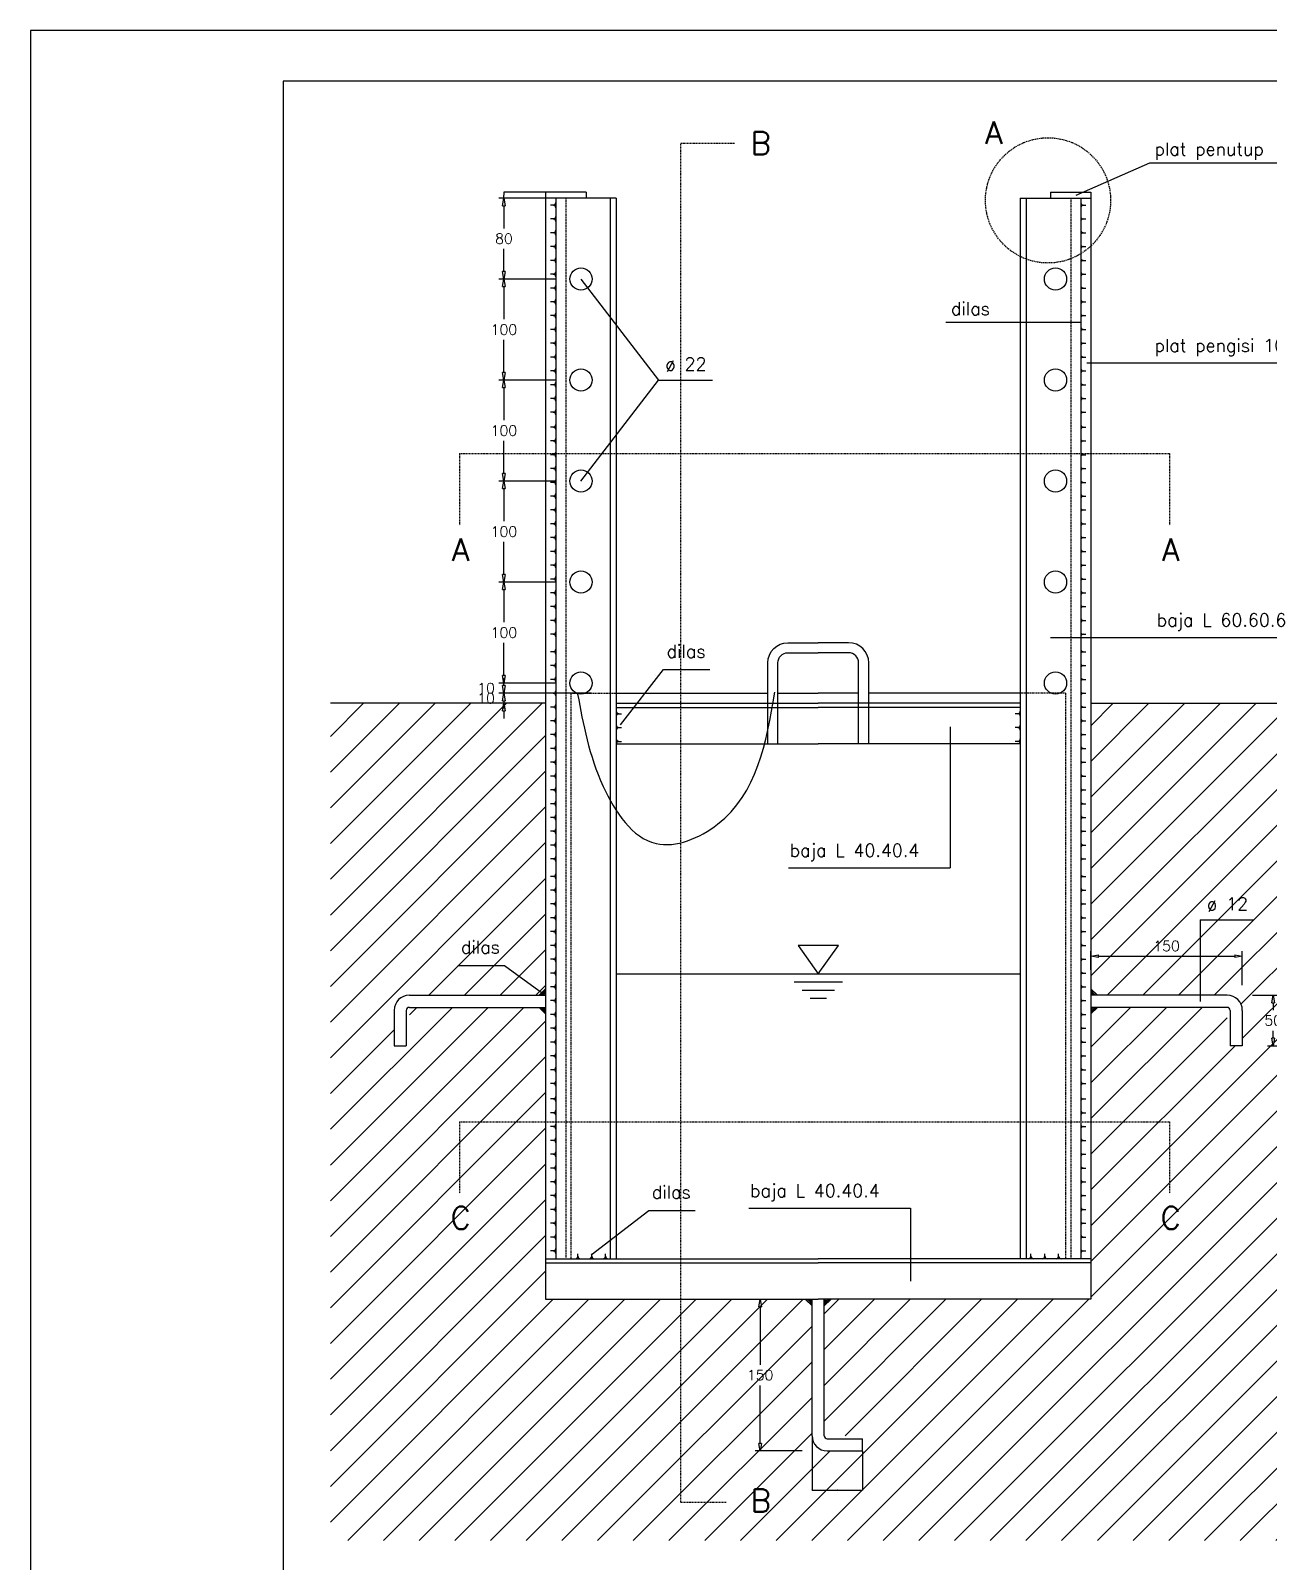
# Model space of a CAD drawing. Header units: metres. Extents: x -50 to 791, y -10 to 584.
# Drawn here: x -50 to 195.2, y 280.9 to 584 of the extents above; entities that cross this region are included whole.
import ezdxf
from ezdxf.enums import TextEntityAlignment as Align

# ---------------------------------------------------------------- set-up
doc = ezdxf.new("R2010")
doc.units = ezdxf.units.M
doc.header["$MEASUREMENT"] = 0
doc.linetypes.add('DASHDOT2', pattern=[0.5, 0.25, -0.125, 0, -0.125])
doc.linetypes.add('DASHED2', pattern=[0.375, 0.25, -0.125])
doc.styles.add('L100', font='simplex.shx', dxfattribs={"height": 2.54})
doc.styles.add('L175', font='simplex.shx', dxfattribs={"height": 4.45})
doc.styles.add('L80', font='simplex.shx', dxfattribs={"height": 2.03})
doc.styles.get("Standard").update_dxf_attribs({"font": 'Simplex.shx'})
doc.linetypes.add('BATTING', pattern='A,0.0001,-0.1,[134,ltypeshp.shx,S=0.1,R=0,X=-0.1,Y=0],-0.2,[134,ltypeshp.shx,S=0.1,R=180,X=0.1,Y=0],-0.1', length=0.4001)
doc.dimstyles.get("Standard").update_dxf_attribs({"dimtxt": 0.18, "dimasz": 0.18, "dimexe": 0.18, "dimexo": 0.0625, "dimgap": 0.09, "dimtad": 0, "dimtih": 1, "dimtoh": 1, "dimdec": 4, "dimzin": 0, "dimdsep": 46, "dimtxsty": 'Standard', "dimcen": 0.09, "dimadec": 0, "dimazin": 0, "dimtfac": 1, "dimtdec": 4, "dimtofl": 0, "dimtmove": 0, "dimatfit": 3, "dimfxl": 1, "dimtolj": 1, "dimtzin": 0, "dimarcsym": 0})
pattern_1 = [(135, (2275.7817, -1975.38216), (0.176776695, 0.176776695), [])]
pattern_2 = [(135, (2473.18706, -1782.9775), (-0.176776695, -0.176776695), [])]
pattern_3 = [(45, (-2063.73826, -1975.38216), (-0.176776695, 0.176776695), [])]

# ---------------------------------------------------------------- blocks, each defined once
blk = doc.blocks.new('_ClosedBlank')
at = {"color": 0, "linetype": 'ByBlock', "lineweight": -2}
for p, q in [((-1, 0.17), (0, 0)), ((-1, 0.17), (-1, -0.17)), ((0, 0), (-1, -0.17))]:
    blk.add_line(p, q, dxfattribs=at)
blk = doc.blocks.new('*D6')
at = {"color": 1, "lineweight": -2}
for p, q in [((52, 552.01), (43.75, 552.01)), ((52, 550.81), (43.75, 550.81))]:
    blk.add_line(p, q, dxfattribs=at)
at = {"color": 2, "lineweight": -2}
for p, q in [((43.76, 552), (43.76, 551.42)), ((43.76, 550.82), (43.76, 551.4))]:
    blk.add_line(p, q, dxfattribs=at)
at = {"layer": 'DEFPOINTS', "color": 0}
for p in [(43.76, 552.01), (52.02, 552.01), (52.02, 550.81)]:
    blk.add_point(p, dxfattribs=at)
at = {"color": 2, "lineweight": -2, "xscale": 0.0075, "yscale": 0.0075, "zscale": 0.0075}
for p, rotation in [((43.76, 552.01), 90), ((43.76, 550.81), 270)]:
    blk.add_blockref('_ClosedBlank', p, dxfattribs=dict(at, rotation=rotation))
at = {"color": 3, "insert": (43.76, 551.41), "char_height": 0.0101, "attachment_point": 5}
blk.add_mtext('\\A1;1200', dxfattribs=at)
blk = doc.blocks.new('*D7')
at = {"color": 1, "lineweight": -2}
for p, q in [((47.02, 550.81), (42.74, 550.81)), ((43.76, 549.31), (43.76, 544.84)), ((43.76, 536.31), (43.76, 540.78)), ((54.02, 534.81), (42.74, 534.81))]:
    blk.add_line(p, q, dxfattribs=at)
at = {"layer": 'DEFPOINTS', "color": 0}
for p in [(43.76, 550.81), (52.02, 550.81), (59.02, 534.81)]:
    blk.add_point(p, dxfattribs=at)
at = {"color": 1, "lineweight": -2, "xscale": 1.5, "yscale": 1.5, "zscale": 1.5}
for p, rotation in [((43.76, 550.81), 90), ((43.76, 534.81), 270)]:
    blk.add_blockref('_ClosedBlank', p, dxfattribs=dict(at, rotation=rotation))
at = {"color": 3, "insert": (43.76, 542.81), "char_height": 2.03, "attachment_point": 5, "style": 'L80'}
blk.add_mtext('\\A1;80', dxfattribs=at)
blk = doc.blocks.new('*D13')
at = {"color": 1, "lineweight": -2}
for p, q in [((192.02, 393.01), (197.15, 393.01)), ((196.13, 391.51), (196.13, 390.04)), ((196.13, 384.51), (196.13, 385.98)), ((195.02, 383.01), (197.15, 383.01))]:
    blk.add_line(p, q, dxfattribs=at)
at = {"layer": 'DEFPOINTS', "color": 0}
for p in [(187.02, 393.01), (196.13, 393.01), (190.02, 383.01)]:
    blk.add_point(p, dxfattribs=at)
at = {"color": 1, "lineweight": -2, "xscale": 1.5, "yscale": 1.5, "zscale": 1.5}
for p, rotation in [((196.13, 393.01), 90), ((196.13, 383.01), 270)]:
    blk.add_blockref('_ClosedBlank', p, dxfattribs=dict(at, rotation=rotation))
at = {"color": 3, "insert": (196.13, 388.01), "char_height": 2.03, "attachment_point": 5, "style": 'L80'}
blk.add_mtext('\\A1;50', dxfattribs=at)
blk = doc.blocks.new('*D14')
at = {"color": 1, "lineweight": -2}
for p, q in [((160.02, 398.01), (160.02, 401.74)), ((161.52, 400.73), (188.52, 400.73)), ((190.02, 395.01), (190.02, 401.74))]:
    blk.add_line(p, q, dxfattribs=at)
at = {"layer": 'DEFPOINTS', "color": 0}
for p in [(190.02, 400.73), (160.02, 393.01), (190.02, 390.01)]:
    blk.add_point(p, dxfattribs=at)
at = {"color": 1, "lineweight": -2, "xscale": 1.5, "yscale": 1.5, "zscale": 1.5, "rotation": 180}
blk.add_blockref('_ClosedBlank', (160.02, 400.73), dxfattribs=at)
at = {"color": 1, "lineweight": -2, "xscale": 1.5, "yscale": 1.5, "zscale": 1.5}
blk.add_blockref('_ClosedBlank', (190.02, 400.73), dxfattribs=at)
at = {"color": 3, "insert": (175.02, 402.76), "char_height": 2.03, "attachment_point": 5, "style": 'L80'}
blk.add_mtext('\\A1;150', dxfattribs=at)
blk = doc.blocks.new('*D15')
at = {"color": 1, "lineweight": -2}
for p, q in [((54.02, 514.81), (42.74, 514.81)), ((43.76, 513.31), (43.76, 506.84)), ((43.76, 496.31), (43.76, 502.78)), ((54.02, 494.81), (42.74, 494.81))]:
    blk.add_line(p, q, dxfattribs=at)
at = {"layer": 'DEFPOINTS', "color": 0}
for p in [(43.76, 514.81), (59.02, 514.81), (59.02, 494.81)]:
    blk.add_point(p, dxfattribs=at)
at = {"color": 1, "lineweight": -2, "xscale": 1.5, "yscale": 1.5, "zscale": 1.5}
for p, rotation in [((43.76, 514.81), 90), ((43.76, 494.81), 270)]:
    blk.add_blockref('_ClosedBlank', p, dxfattribs=dict(at, rotation=rotation))
at = {"color": 3, "insert": (43.76, 504.81), "char_height": 2.03, "attachment_point": 5, "style": 'L80'}
blk.add_mtext('\\A1;100', dxfattribs=at)
blk = doc.blocks.new('*D16')
at = {"color": 1, "lineweight": -2}
for p, q in [((54.02, 474.81), (42.74, 474.81)), ((43.76, 473.31), (43.76, 466.84)), ((43.76, 456.31), (43.76, 462.78)), ((54.02, 454.81), (42.74, 454.81))]:
    blk.add_line(p, q, dxfattribs=at)
at = {"layer": 'DEFPOINTS', "color": 0}
for p in [(43.76, 474.81), (59.02, 474.81), (59.02, 454.81)]:
    blk.add_point(p, dxfattribs=at)
at = {"color": 1, "lineweight": -2, "xscale": 1.5, "yscale": 1.5, "zscale": 1.5}
for p, rotation in [((43.76, 474.81), 90), ((43.76, 454.81), 270)]:
    blk.add_blockref('_ClosedBlank', p, dxfattribs=dict(at, rotation=rotation))
at = {"color": 3, "insert": (43.76, 464.81), "char_height": 2.03, "attachment_point": 5, "style": 'L80'}
blk.add_mtext('\\A1;100', dxfattribs=at)
blk = doc.blocks.new('*D17')
at = {"color": 1, "lineweight": -2}
for p, q in [((43.76, 456.31), (43.76, 457.81)), ((54.02, 454.81), (42.74, 454.81)), ((61.02, 452.81), (42.74, 452.81)), ((43.76, 451.31), (43.76, 449.81))]:
    blk.add_line(p, q, dxfattribs=at)
at = {"layer": 'DEFPOINTS', "color": 0}
for p in [(43.76, 454.81), (59.02, 454.81), (66.02, 452.81)]:
    blk.add_point(p, dxfattribs=at)
at = {"color": 1, "lineweight": -2, "xscale": 1.5, "yscale": 1.5, "zscale": 1.5}
for p, rotation in [((43.76, 454.81), 270), ((43.76, 452.81), 90)]:
    blk.add_blockref('_ClosedBlank', p, dxfattribs=dict(at, rotation=rotation))
at = {"color": 3, "insert": (40.21, 453.81), "char_height": 2.03, "attachment_point": 5, "style": 'L80'}
blk.add_mtext('\\A1;10', dxfattribs=at)
blk = doc.blocks.new('*D18')
at = {"color": 1, "lineweight": -2}
for p, q in [((43.76, 454.31), (43.76, 455.81)), ((61.02, 452.81), (42.74, 452.81)), ((47.02, 450.81), (42.74, 450.81)), ((43.76, 449.31), (43.76, 447.81))]:
    blk.add_line(p, q, dxfattribs=at)
at = {"layer": 'DEFPOINTS', "color": 0}
for p in [(43.76, 452.81), (66.02, 452.81), (52.02, 450.81)]:
    blk.add_point(p, dxfattribs=at)
at = {"color": 1, "lineweight": -2, "xscale": 1.5, "yscale": 1.5, "zscale": 1.5}
for p, rotation in [((43.76, 452.81), 270), ((43.76, 450.81), 90)]:
    blk.add_blockref('_ClosedBlank', p, dxfattribs=dict(at, rotation=rotation))
at = {"color": 3, "insert": (40.21, 451.81), "char_height": 2.03, "attachment_point": 5, "style": 'L80'}
blk.add_mtext('\\A1;10', dxfattribs=at)
blk = doc.blocks.new('*D19')
at = {"color": 1, "lineweight": -2}
for p, q in [((54.02, 494.81), (42.74, 494.81)), ((43.76, 493.31), (43.76, 486.84)), ((43.76, 476.31), (43.76, 482.78)), ((54.02, 474.81), (42.74, 474.81))]:
    blk.add_line(p, q, dxfattribs=at)
at = {"layer": 'DEFPOINTS', "color": 0}
for p in [(43.76, 494.81), (59.02, 494.81), (59.02, 474.81)]:
    blk.add_point(p, dxfattribs=at)
at = {"color": 1, "lineweight": -2, "xscale": 1.5, "yscale": 1.5, "zscale": 1.5}
for p, rotation in [((43.76, 494.81), 90), ((43.76, 474.81), 270)]:
    blk.add_blockref('_ClosedBlank', p, dxfattribs=dict(at, rotation=rotation))
at = {"color": 3, "insert": (43.76, 484.81), "char_height": 2.03, "attachment_point": 5, "style": 'L80'}
blk.add_mtext('\\A1;100', dxfattribs=at)
blk = doc.blocks.new('*D20')
at = {"color": 1, "lineweight": -2}
for p, q in [((104.8, 305.76), (104.8, 295.03)), ((114.8, 302.76), (114.8, 295.03))]:
    blk.add_line(p, q, dxfattribs=at)
at = {"color": 2, "lineweight": -2}
blk.add_line((104.8, 295.04), (114.79, 295.04), dxfattribs=at)
at = {"layer": 'DEFPOINTS', "color": 0}
for p in [(104.8, 305.78), (114.8, 302.78), (114.8, 295.04)]:
    blk.add_point(p, dxfattribs=at)
at = {"color": 2, "lineweight": -2, "xscale": 0.0075, "yscale": 0.0075, "zscale": 0.0075, "rotation": 180}
blk.add_blockref('_ClosedBlank', (104.8, 295.04), dxfattribs=at)
at = {"color": 2, "lineweight": -2, "xscale": 0.0075, "yscale": 0.0075, "zscale": 0.0075}
blk.add_blockref('_ClosedBlank', (114.8, 295.04), dxfattribs=at)
at = {"color": 3, "insert": (109.8, 295.05), "char_height": 0.0101, "attachment_point": 5}
blk.add_mtext('\\A1;10000', dxfattribs=at)
blk = doc.blocks.new('*D21')
at = {"color": 1, "lineweight": -2}
for p, q in [((99.8, 332.78), (93.5, 332.78)), ((94.51, 331.28), (94.51, 319.81)), ((94.51, 304.28), (94.51, 315.75)), ((102.8, 302.78), (93.5, 302.78))]:
    blk.add_line(p, q, dxfattribs=at)
at = {"layer": 'DEFPOINTS', "color": 0}
for p in [(104.8, 332.78), (94.51, 302.78), (107.8, 302.78)]:
    blk.add_point(p, dxfattribs=at)
at = {"color": 1, "lineweight": -2, "xscale": 1.5, "yscale": 1.5, "zscale": 1.5}
for p, rotation in [((94.51, 332.78), 90), ((94.51, 302.78), 270)]:
    blk.add_blockref('_ClosedBlank', p, dxfattribs=dict(at, rotation=rotation))
at = {"color": 3, "insert": (94.51, 317.78), "char_height": 2.03, "attachment_point": 5, "style": 'L80'}
blk.add_mtext('\\A1;150', dxfattribs=at)
blk = doc.blocks.new('*D23')
at = {"color": 1, "lineweight": -2}
for p, q in [((54.02, 534.81), (42.74, 534.81)), ((43.76, 533.31), (43.76, 526.84)), ((43.76, 516.31), (43.76, 522.78)), ((54.02, 514.81), (42.74, 514.81))]:
    blk.add_line(p, q, dxfattribs=at)
at = {"layer": 'DEFPOINTS', "color": 0}
for p in [(43.76, 534.81), (59.02, 534.81), (59.02, 514.81)]:
    blk.add_point(p, dxfattribs=at)
at = {"color": 1, "lineweight": -2, "xscale": 1.5, "yscale": 1.5, "zscale": 1.5}
for p, rotation in [((43.76, 534.81), 90), ((43.76, 514.81), 270)]:
    blk.add_blockref('_ClosedBlank', p, dxfattribs=dict(at, rotation=rotation))
at = {"color": 3, "insert": (43.76, 524.81), "char_height": 2.03, "attachment_point": 5, "style": 'L80'}
blk.add_mtext('\\A1;100', dxfattribs=at)

msp = doc.modelspace()

# ---------------------------------------------------------------- hatches: boundary and pattern name
at = {"linetype": 'Continuous'}
h = msp.add_hatch(dxfattribs=at)
h.set_pattern_fill('ANSI31', color=1, scale=40, style=0)
h.set_pattern_definition([(45, (-2063.7383, -1975.382), (-3.535534, 3.535534), [])])
h.paths.add_polyline_path([(52.0217, 450.8087), (9.4046, 450.8087), (9.4046, 285.016), (106.0217, 285.016), (106.0217, 303.3636, -0.23886225), (104.7962, 305.7825), (104.7962, 331.4975), (103.485, 332.8087), (52.0217, 332.8087), (52.0217, 389.3237), (50.7367, 390.6087), (25.6217, 390.6087, 0.41421356), (25.0217, 390.0087), (25.0217, 383.0087), (22.0217, 383.0087), (22.0217, 390.0087, -0.41421356), (25.0217, 393.0087), (50.7367, 393.0087), (52.0217, 394.2937)])
h.paths.add_polyline_path([(202.6389, 450.8087), (160.0217, 450.8087), (160.0217, 394.2937), (161.3067, 393.0087), (187.0217, 393.0087, -0.41421356), (190.0217, 390.0087), (190.0217, 383.0087), (187.0217, 383.0087), (187.0217, 390.0087, 0.41421356), (186.4217, 390.6087), (161.3067, 390.6087), (160.0217, 389.3237), (160.0217, 332.8087), (108.5074, 332.8087), (107.1962, 331.4975), (107.1962, 306.3825, 0.41421356), (107.7962, 305.7825), (114.7962, 305.7825), (114.7962, 302.7825), (107.7962, 302.7825, -0.15956405), (106.0217, 303.3636), (106.0217, 285.016), (202.6389, 285.016)])
h.paths.add_polyline_path([(38.2476, 453.3312), (42.1626, 453.3312), (42.1626, 450.2862), (38.2476, 450.2862)], flags=9)
h.paths.add_polyline_path([(91.5863, 319.305), (97.4347, 319.305), (97.4347, 316.26), (91.5863, 316.26)], flags=24)
h.paths.add_polyline_path([(92.0423, 289.6122), (97.234, 289.6122), (97.234, 296.2872), (92.0423, 296.2872)], flags=24)
h.paths.add_polyline_path([(32.4875, 345.5862), (37.891, 345.5862), (37.891, 352.2612), (32.4875, 352.2612)], flags=24)
h.paths.add_polyline_path([(34.6059, 400.7046), (43.7378, 400.7046), (43.7378, 404.5146), (34.6059, 404.5146)], flags=24)
h.paths.add_polyline_path([(172.0975, 404.2812), (177.9459, 404.2812), (177.9459, 401.2362), (172.0975, 401.2362)], flags=24)
h.paths.add_polyline_path([(193.9829, 389.5312), (198.2846, 389.5312), (198.2846, 386.4862), (193.9829, 386.4862)], flags=24)
h.paths.add_polyline_path([(107.6454, 298.5878), (111.9471, 298.5878), (111.9471, 295.5428), (107.6454, 295.5428)], flags=24)
h.paths.add_polyline_path([(173.1398, 345.5862), (178.5433, 345.5862), (178.5433, 352.2612), (173.1398, 352.2612)], flags=24)
h.paths.add_polyline_path([(182.3568, 409.2769), (191.8516, 409.2769), (191.8516, 413.0869), (182.3568, 413.0869)], flags=24)
h = msp.add_hatch()
h.set_pattern_fill('ANSI31', color=1, scale=2, style=0)
h.set_pattern_definition(pattern_3)
h.paths.add_polyline_path([(52.0217, 394.2937), (50.7367, 393.0087), (52.0217, 393.0087)])
h = msp.add_hatch()
h.set_pattern_fill('ANSI31', color=1, scale=2, style=0)
h.set_pattern_definition(pattern_1)
h.paths.add_polyline_path([(160.0217, 394.2937), (161.3067, 393.0087), (160.0217, 393.0087)])
h = msp.add_hatch()
h.set_pattern_fill('ANSI31', color=1, scale=2, style=0)
h.set_pattern_definition(pattern_3)
h.paths.add_polyline_path([(52.0217, 389.3237), (50.7367, 390.6087), (52.0217, 390.6087)])
h = msp.add_hatch()
h.set_pattern_fill('ANSI31', color=1, scale=2, style=0)
h.set_pattern_definition(pattern_1)
h.paths.add_polyline_path([(160.0217, 389.3237), (161.3067, 390.6087), (160.0217, 390.6087)])
h = msp.add_hatch()
h.set_pattern_fill('ANSI31', color=1, scale=2, angle=90, style=0)
h.set_pattern_definition(pattern_2)
h.paths.add_polyline_path([(103.5112, 332.7825), (104.7962, 331.4975), (104.7962, 332.7825)])
h = msp.add_hatch()
h.set_pattern_fill('ANSI31', color=1, scale=2, angle=90, style=0)
h.set_pattern_definition(pattern_2)
h.paths.add_polyline_path([(108.4812, 332.7825), (107.1962, 331.4975), (107.1962, 332.7825)])

# ---------------------------------------------------------------- linework, layer by layer
at = {"color": 2}
for p, q in [((157.1115, 551.4489), (171.6957, 557.8532)), ((171.6957, 557.8532), (196.826, 557.8532)), ((59.0217, 534.8087), (74.3978, 514.8087)), ((131.2792, 526.2708), (158.194, 526.2708)), ((159.2096, 518.1938), (208.4939, 518.1938)), ((59.0217, 494.8087), (74.3978, 514.8087)), ((74.3978, 514.8087), (85.0416, 514.8087)), ((152.023, 463.8234), (201.3073, 463.8234)), ((66.8417, 446.525), (75.3799, 457.4712)), ((75.3799, 457.4712), (84.5722, 457.4712)), ((132.1376, 446.1263), (132.1376, 418.2273)), ((100.1482, 418.2273), (132.1376, 418.2273)), ((181.6657, 407.9211), (181.6657, 391.7965)), ((181.6657, 407.9211), (192.3095, 407.9211)), ((34.654, 398.8958), (43.8463, 398.8958)), ((43.8463, 398.8958), (51.4002, 393.4197)), ((66.0217, 397.2327), (146.0217, 397.2327)), ((50.7367, 393.0087), (52.0217, 394.2937)), ((161.3067, 393.0087), (160.0217, 394.2937)), ((50.7367, 390.6087), (52.0217, 389.3237)), ((161.3067, 390.6087), (160.0217, 389.3237)), ((61.0437, 341.6096), (72.4597, 350.3955)), ((72.4597, 350.3955), (81.652, 350.3955)), ((92.2962, 350.8496), (124.2856, 350.8496)), ((124.2856, 350.8496), (124.2856, 336.4177)), ((104.7962, 331.4975), (103.5112, 332.7825)), ((107.1962, 331.4975), (108.4812, 332.7825))]:
    msp.add_line(p, q, dxfattribs=at)
at = {"color": 3}
for p, q in [((60.0217, 552.0087), (52.0217, 552.0087)), ((52.0217, 552.0087), (52.0217, 332.8087)), ((60.0217, 552.0087), (60.0217, 550.8087)), ((152.0217, 552.0087), (160.0217, 552.0087)), ((152.0217, 552.0087), (152.0217, 550.8087)), ((160.0217, 552.0087), (160.0217, 332.8087)), ((64.8217, 550.8087), (64.8217, 340.8087)), ((147.2217, 550.8087), (147.2217, 340.8087)), ((66.0217, 450.8087), (106.0217, 450.8087)), ((66.0217, 450.0087), (106.0217, 450.0087)), ((146.0217, 450.8087), (106.0217, 450.8087)), ((146.0217, 450.0087), (106.0217, 450.0087)), ((66.0217, 442.8087), (106.0217, 442.8087)), ((146.0217, 442.8087), (106.0217, 442.8087)), ((25.0217, 393.0087), (52.0217, 393.0087)), ((187.0217, 393.0087), (160.0217, 393.0087)), ((22.0217, 390.0087), (22.0217, 383.0087)), ((24.4217, 390.0087), (24.4217, 383.0087)), ((25.0217, 390.6087), (52.0217, 390.6087)), ((187.0217, 390.6087), (160.0217, 390.6087)), ((187.6217, 390.0087), (187.6217, 383.0087)), ((190.0217, 390.0087), (190.0217, 383.0087)), ((22.0217, 383.0087), (24.4217, 383.0087)), ((190.0217, 383.0087), (187.6217, 383.0087)), ((52.0217, 340.0087), (106.0217, 340.0087)), ((160.0217, 340.0087), (106.0217, 340.0087)), ((104.7962, 305.7825), (104.7962, 332.7825)), ((107.1962, 305.7825), (107.1962, 332.7825)), ((107.7962, 305.1825), (114.7962, 305.1825)), ((114.7962, 302.7825), (114.7962, 305.1825)), ((107.7962, 302.7825), (114.7962, 302.7825))]:
    msp.add_line(p, q, dxfattribs=at)
at = {"color": 4}
for p, q in [((66.0217, 550.8087), (52.0217, 550.8087)), ((54.0217, 550.8087), (54.0217, 340.8087)), ((66.0217, 550.8087), (66.0217, 340.8087)), ((146.0217, 550.8087), (160.0217, 550.8087)), ((146.0217, 550.8087), (146.0217, 340.8087)), ((158.0217, 550.8087), (158.0217, 340.8087)), ((66.0217, 452.8087), (96.0217, 452.8087)), ((98.0217, 452.8087), (106.0217, 452.8087)), ((114.0217, 452.8087), (106.0217, 452.8087)), ((146.0217, 452.8087), (116.0217, 452.8087)), ((52.0217, 450.8087), (9.4046, 450.8087)), ((160.0217, 450.8087), (202.6389, 450.8087)), ((52.0217, 340.8087), (106.0217, 340.8087)), ((160.0217, 340.8087), (106.0217, 340.8087)), ((52.0217, 332.8087), (106.0217, 332.8087)), ((160.0217, 332.8087), (106.0217, 332.8087))]:
    msp.add_line(p, q, dxfattribs=at)
at = {"color": 2, "linetype": 'Continuous'}
for p, q in [((54.0217, 549.442), (53.0036, 549.442)), ((158.0217, 549.442), (159.0398, 549.442)), ((54.0217, 546.7076), (53.0036, 546.7076)), ((158.0217, 546.7076), (159.0398, 546.7076)), ((54.0217, 543.9732), (53.0036, 543.9732)), ((158.0217, 543.9732), (159.0398, 543.9732)), ((54.0217, 541.2388), (53.0036, 541.2388)), ((158.0217, 541.2388), (159.0398, 541.2388)), ((54.0217, 538.5044), (53.0036, 538.5044)), ((158.0217, 538.5044), (159.0398, 538.5044)), ((54.0217, 535.77), (53.0036, 535.77)), ((158.0217, 535.77), (159.0398, 535.77)), ((54.0217, 533.0356), (53.0036, 533.0356)), ((158.0217, 533.0356), (159.0398, 533.0356)), ((54.0217, 530.3012), (53.0036, 530.3012)), ((54.0217, 527.5668), (53.0036, 527.5668)), ((158.0217, 530.3012), (159.0398, 530.3012)), ((158.0217, 527.5668), (159.0398, 527.5668)), ((54.0217, 524.8323), (53.0036, 524.8323)), ((158.0217, 524.8323), (159.0398, 524.8323)), ((54.0217, 522.0979), (53.0036, 522.0979)), ((158.0217, 522.0979), (159.0398, 522.0979)), ((54.0217, 519.3635), (53.0036, 519.3635)), ((158.0217, 519.3635), (159.0398, 519.3635)), ((54.0217, 516.6291), (53.0036, 516.6291)), ((158.0217, 516.6291), (159.0398, 516.6291)), ((54.0217, 513.8947), (53.0036, 513.8947)), ((158.0217, 513.8947), (159.0398, 513.8947)), ((54.0217, 511.1603), (53.0036, 511.1603)), ((158.0217, 511.1603), (159.0398, 511.1603)), ((54.0217, 508.4259), (53.0036, 508.4259)), ((158.0217, 508.4259), (159.0398, 508.4259)), ((54.0217, 505.4888), (53.0036, 505.4888)), ((158.0217, 505.4888), (159.0398, 505.4888)), ((54.0217, 502.7544), (53.0036, 502.7544)), ((158.0217, 502.7544), (159.0398, 502.7544)), ((54.0217, 500.0199), (53.0036, 500.0199)), ((54.0217, 497.2855), (53.0036, 497.2855)), ((158.0217, 500.0199), (159.0398, 500.0199)), ((158.0217, 497.2855), (159.0398, 497.2855)), ((54.0217, 494.5511), (53.0036, 494.5511)), ((158.0217, 494.5511), (159.0398, 494.5511)), ((54.0217, 491.8167), (53.0036, 491.8167)), ((158.0217, 491.8167), (159.0398, 491.8167)), ((54.0217, 489.0823), (53.0036, 489.0823)), ((158.0217, 489.0823), (159.0398, 489.0823)), ((54.0217, 486.3479), (53.0036, 486.3479)), ((158.0217, 486.3479), (159.0398, 486.3479)), ((54.0217, 483.6135), (53.0036, 483.6135)), ((158.0217, 483.6135), (159.0398, 483.6135)), ((54.0217, 480.8791), (53.0036, 480.8791)), ((158.0217, 480.8791), (159.0398, 480.8791)), ((54.0217, 478.1447), (53.0036, 478.1447)), ((158.0217, 478.1447), (159.0398, 478.1447)), ((54.0217, 475.4103), (53.0036, 475.4103)), ((158.0217, 475.4103), (159.0398, 475.4103)), ((54.0217, 472.6759), (53.0036, 472.6759)), ((54.0217, 469.9415), (53.0036, 469.9415)), ((158.0217, 472.6759), (159.0398, 472.6759)), ((158.0217, 469.9415), (159.0398, 469.9415)), ((54.0217, 467.2071), (53.0036, 467.2071)), ((158.0217, 467.2071), (159.0398, 467.2071)), ((54.0217, 464.4727), (53.0036, 464.4727)), ((158.0217, 464.4727), (159.0398, 464.4727)), ((54.0217, 461.0081), (53.0036, 461.0081)), ((158.0217, 461.0081), (159.0398, 461.0081)), ((54.0217, 458.2737), (53.0036, 458.2737)), ((158.0217, 458.2737), (159.0398, 458.2737)), ((54.0217, 455.5393), (53.0036, 455.5393)), ((158.0217, 455.5393), (159.0398, 455.5393)), ((54.0217, 452.8049), (53.0036, 452.8049)), ((158.0217, 452.8049), (159.0398, 452.8049)), ((54.0217, 450.0705), (53.0036, 450.0705)), ((66.0217, 448.7416), (67.0398, 448.7416)), ((146.0217, 448.7416), (145.0036, 448.7416)), ((158.0217, 450.0705), (159.0398, 450.0705)), ((54.0217, 447.3361), (53.0036, 447.3361)), ((66.0217, 446.0072), (67.0398, 446.0072)), ((146.0217, 446.0072), (145.0036, 446.0072)), ((158.0217, 447.3361), (159.0398, 447.3361)), ((54.0217, 444.6017), (53.0036, 444.6017)), ((66.0217, 443.2727), (67.0398, 443.2727)), ((146.0217, 443.2727), (145.0036, 443.2727)), ((158.0217, 444.6017), (159.0398, 444.6017)), ((54.0217, 441.8673), (53.0036, 441.8673)), ((158.0217, 441.8673), (159.0398, 441.8673)), ((54.0217, 439.1329), (53.0036, 439.1329)), ((158.0217, 439.1329), (159.0398, 439.1329)), ((54.0217, 436.3985), (53.0036, 436.3985)), ((54.0217, 433.664), (53.0036, 433.664)), ((158.0217, 436.3985), (159.0398, 436.3985)), ((158.0217, 433.664), (159.0398, 433.664)), ((54.0217, 430.9296), (53.0036, 430.9296)), ((158.0217, 430.9296), (159.0398, 430.9296)), ((54.0217, 428.1952), (53.0036, 428.1952)), ((158.0217, 428.1952), (159.0398, 428.1952)), ((54.0217, 425.4608), (53.0036, 425.4608)), ((158.0217, 425.4608), (159.0398, 425.4608)), ((54.0217, 422.7264), (53.0036, 422.7264)), ((158.0217, 422.7264), (159.0398, 422.7264)), ((54.0217, 419.992), (53.0036, 419.992)), ((158.0217, 419.992), (159.0398, 419.992)), ((54.0217, 416.5392), (53.0036, 416.5392)), ((158.0217, 416.5392), (159.0398, 416.5392)), ((54.0217, 413.8048), (53.0036, 413.8048)), ((158.0217, 413.8048), (159.0398, 413.8048)), ((54.0217, 411.0704), (53.0036, 411.0704)), ((158.0217, 411.0704), (159.0398, 411.0704)), ((54.0217, 408.336), (53.0036, 408.336)), ((158.0217, 408.336), (159.0398, 408.336)), ((54.0217, 405.6016), (53.0036, 405.6016)), ((158.0217, 405.6016), (159.0398, 405.6016)), ((54.0217, 402.8672), (53.0036, 402.8672)), ((54.0217, 400.1327), (53.0036, 400.1327)), ((110.0217, 402.8327), (102.0217, 402.8327)), ((102.0217, 402.8327), (106.0217, 397.2327)), ((106.0217, 397.2327), (110.0217, 402.8327)), ((158.0217, 402.8672), (159.0398, 402.8672)), ((158.0217, 400.1327), (159.0398, 400.1327)), ((54.0217, 397.3983), (53.0036, 397.3983)), ((158.0217, 397.3983), (159.0398, 397.3983)), ((54.0217, 394.6639), (53.0036, 394.6639)), ((101.2217, 395.6327), (110.8217, 395.6327)), ((102.8217, 394.0327), (109.2217, 394.0327)), ((158.0217, 394.6639), (159.0398, 394.6639)), ((54.0217, 391.9295), (53.0036, 391.9295)), ((104.4217, 392.4327), (107.6217, 392.4327)), ((158.0217, 391.9295), (159.0398, 391.9295)), ((54.0217, 389.1951), (53.0036, 389.1951)), ((158.0217, 389.1951), (159.0398, 389.1951)), ((54.0217, 386.4607), (53.0036, 386.4607)), ((158.0217, 386.4607), (159.0398, 386.4607)), ((54.0217, 383.7263), (53.0036, 383.7263)), ((158.0217, 383.7263), (159.0398, 383.7263)), ((54.0217, 380.9919), (53.0036, 380.9919)), ((158.0217, 380.9919), (159.0398, 380.9919)), ((54.0217, 378.2575), (53.0036, 378.2575)), ((158.0217, 378.2575), (159.0398, 378.2575)), ((54.0217, 375.5231), (53.0036, 375.5231)), ((158.0217, 375.5231), (159.0398, 375.5231)), ((54.0217, 372.4607), (53.0036, 372.4607)), ((158.0217, 372.4607), (159.0398, 372.4607)), ((54.0217, 369.7263), (53.0036, 369.7263)), ((54.0217, 366.9918), (53.0036, 366.9918)), ((158.0217, 369.7263), (159.0398, 369.7263)), ((158.0217, 366.9918), (159.0398, 366.9918)), ((54.0217, 364.2574), (53.0036, 364.2574)), ((158.0217, 364.2574), (159.0398, 364.2574)), ((54.0217, 361.523), (53.0036, 361.523)), ((158.0217, 361.523), (159.0398, 361.523)), ((54.0217, 358.7886), (53.0036, 358.7886)), ((158.0217, 358.7886), (159.0398, 358.7886)), ((54.0217, 356.0542), (53.0036, 356.0542)), ((158.0217, 356.0542), (159.0398, 356.0542)), ((54.0217, 353.3198), (53.0036, 353.3198)), ((158.0217, 353.3198), (159.0398, 353.3198)), ((54.0217, 350.5854), (53.0036, 350.5854)), ((158.0217, 350.5854), (159.0398, 350.5854)), ((54.0217, 347.851), (53.0036, 347.851)), ((158.0217, 347.851), (159.0398, 347.851)), ((54.0217, 345.1166), (53.0036, 345.1166)), ((158.0217, 345.1166), (159.0398, 345.1166)), ((54.0217, 342.3822), (53.0036, 342.3822)), ((58.4144, 340.8087), (58.4144, 341.8268)), ((61.1488, 340.8087), (61.1488, 341.8268)), ((63.8832, 340.8087), (63.8832, 341.8268)), ((148.1602, 340.8087), (148.1602, 341.8268)), ((150.8946, 340.8087), (150.8946, 341.8268)), ((153.629, 340.8087), (153.629, 341.8268)), ((158.0217, 342.3822), (159.0398, 342.3822))]:
    msp.add_line(p, q, dxfattribs=at)
at = {"color": 2, "linetype": 'DASHED2', "ltscale": 0.5}
for p, q in [((56.0217, 550.8087), (56.0217, 340.8087)), ((156.0217, 550.8087), (156.0217, 340.8087)), ((57.0217, 452.8087), (66.0217, 452.8087)), ((57.0217, 452.8087), (57.0217, 340.8087)), ((155.0217, 452.8087), (146.0217, 452.8087)), ((155.0217, 452.8087), (155.0217, 340.8087))]:
    msp.add_line(p, q, dxfattribs=at)
at = {"color": 6, "linetype": 'DASHDOT2'}
for p, q in [((34.9369, 500.2446), (34.9369, 486.0564)), ((34.9369, 500.2446), (175.5892, 500.2446)), ((175.5892, 500.2446), (175.5892, 486.0564)), ((34.9369, 367.9471), (34.9369, 353.7589)), ((34.9369, 367.9471), (175.5892, 367.9471)), ((175.5892, 367.9471), (175.5892, 353.7589))]:
    msp.add_line(p, q, dxfattribs=at)
at = {"color": 2}
msp.add_lwpolyline([(-50, -10), (791, -10), (791, 584), (-50, 584)], close=True, dxfattribs=at)
at = {"color": 6}
msp.add_lwpolyline([(0, 0), (781, 0), (781, 574), (0, 574)], close=True, dxfattribs=at)
at = {"color": 6, "linetype": 'DASHDOT2'}
msp.add_lwpolyline([(87.751, 292.5614), (78.8255, 292.5614), (78.8255, 561.7465), (89.5361, 561.7465)], dxfattribs=at)
at = {"color": 3}
for points in [[(96.0217, 442.8087), (96.0217, 458.8087, -0.41421356), (100.0217, 462.8087), (106.0217, 462.8087)], [(98.0217, 442.8087), (98.0217, 458.8087, -0.41421356), (100.0217, 460.8087), (106.0217, 460.8087)], [(116.0217, 442.8087), (116.0217, 458.8087, 0.41421356), (112.0217, 462.8087), (106.0217, 462.8087)], [(114.0217, 442.8087), (114.0217, 458.8087, 0.41421356), (112.0217, 460.8087), (106.0217, 460.8087)]]:
    msp.add_lwpolyline(points, format="xyb", dxfattribs=at)
at = {"color": 5, "linetype": 'DASHED2'}
msp.add_circle((151.5339, 550.3875), 12.4009, dxfattribs=at)
at = {"color": 3}
for centre in [(59.0217, 534.8087), (153.0217, 534.8087), (59.0217, 514.8087), (153.0217, 514.8087), (59.0217, 494.8087), (153.0217, 494.8087), (59.0217, 474.8087), (153.0217, 474.8087), (59.0217, 454.8087), (153.0217, 454.8087)]:
    msp.add_circle(centre, 2.2, dxfattribs=at)
at = {"color": 2, "linetype": 'Continuous'}
for centre, start, end in [((53.5217, 549.942), 270, 0), ((53.5217, 548.942), 0, 90), ((158.5217, 549.942), 180, 270), ((158.5217, 548.942), 90, 180), ((53.5217, 547.2076), 270, 0), ((53.5217, 546.2076), 0, 90), ((158.5217, 547.2076), 180, 270), ((158.5217, 546.2076), 90, 180), ((53.5217, 544.4732), 270, 0), ((53.5217, 543.4732), 0, 90), ((158.5217, 544.4732), 180, 270), ((158.5217, 543.4732), 90, 180), ((53.5217, 541.7388), 270, 0), ((53.5217, 540.7388), 0, 90), ((158.5217, 541.7388), 180, 270), ((158.5217, 540.7388), 90, 180), ((53.5217, 539.0044), 270, 0), ((53.5217, 538.0044), 0, 90), ((158.5217, 539.0044), 180, 270), ((158.5217, 538.0044), 90, 180), ((53.5217, 536.27), 270, 0), ((53.5217, 535.27), 0, 90), ((53.5217, 533.5356), 270, 0), ((158.5217, 536.27), 180, 270), ((158.5217, 535.27), 90, 180), ((158.5217, 533.5356), 180, 270), ((53.5217, 532.5356), 0, 90), ((53.5217, 530.8012), 270, 0), ((158.5217, 532.5356), 90, 180), ((158.5217, 530.8012), 180, 270), ((53.5217, 529.8012), 0, 90), ((53.5217, 528.0668), 270, 0), ((53.5217, 527.0668), 0, 90), ((158.5217, 529.8012), 90, 180), ((158.5217, 528.0668), 180, 270), ((158.5217, 527.0668), 90, 180), ((53.5217, 525.3323), 270, 0), ((53.5217, 524.3323), 0, 90), ((158.5217, 525.3323), 180, 270), ((158.5217, 524.3323), 90, 180), ((53.5217, 522.5979), 270, 0), ((53.5217, 521.5979), 0, 90), ((158.5217, 522.5979), 180, 270), ((158.5217, 521.5979), 90, 180), ((53.5217, 519.8635), 270, 0), ((53.5217, 518.8635), 0, 90), ((158.5217, 519.8635), 180, 270), ((158.5217, 518.8635), 90, 180), ((53.5217, 517.1291), 270, 0), ((53.5217, 516.1291), 0, 90), ((158.5217, 517.1291), 180, 270), ((158.5217, 516.1291), 90, 180), ((53.5217, 514.3947), 270, 0), ((53.5217, 513.3947), 0, 90), ((158.5217, 514.3947), 180, 270), ((158.5217, 513.3947), 90, 180), ((53.5217, 511.6603), 270, 0), ((53.5217, 510.6603), 0, 90), ((158.5217, 511.6603), 180, 270), ((158.5217, 510.6603), 90, 180), ((53.5217, 508.9259), 270, 0), ((53.5217, 507.9259), 0, 90), ((158.5217, 508.9259), 180, 270), ((158.5217, 507.9259), 90, 180), ((53.5217, 505.9888), 270, 0), ((53.5217, 504.9888), 0, 90), ((53.5217, 503.2544), 270, 0), ((158.5217, 505.9888), 180, 270), ((158.5217, 504.9888), 90, 180), ((158.5217, 503.2544), 180, 270), ((53.5217, 502.2544), 0, 90), ((53.5217, 500.5199), 270, 0), ((158.5217, 502.2544), 90, 180), ((158.5217, 500.5199), 180, 270), ((53.5217, 499.5199), 0, 90), ((53.5217, 497.7855), 270, 0), ((53.5217, 496.7855), 0, 90), ((158.5217, 499.5199), 90, 180), ((158.5217, 497.7855), 180, 270), ((158.5217, 496.7855), 90, 180), ((53.5217, 495.0511), 270, 0), ((53.5217, 494.0511), 0, 90), ((158.5217, 495.0511), 180, 270), ((158.5217, 494.0511), 90, 180), ((53.5217, 492.3167), 270, 0), ((53.5217, 491.3167), 0, 90), ((158.5217, 492.3167), 180, 270), ((158.5217, 491.3167), 90, 180), ((53.5217, 489.5823), 270, 0), ((53.5217, 488.5823), 0, 90), ((158.5217, 489.5823), 180, 270), ((158.5217, 488.5823), 90, 180), ((53.5217, 486.8479), 270, 0), ((53.5217, 485.8479), 0, 90), ((158.5217, 486.8479), 180, 270), ((158.5217, 485.8479), 90, 180), ((53.5217, 484.1135), 270, 0), ((53.5217, 483.1135), 0, 90), ((158.5217, 484.1135), 180, 270), ((158.5217, 483.1135), 90, 180), ((53.5217, 481.3791), 270, 0), ((53.5217, 480.3791), 0, 90), ((158.5217, 481.3791), 180, 270), ((158.5217, 480.3791), 90, 180), ((53.5217, 478.6447), 270, 0), ((53.5217, 477.6447), 0, 90), ((53.5217, 475.9103), 270, 0), ((158.5217, 478.6447), 180, 270), ((158.5217, 477.6447), 90, 180), ((158.5217, 475.9103), 180, 270), ((53.5217, 474.9103), 0, 90), ((53.5217, 473.1759), 270, 0), ((158.5217, 474.9103), 90, 180), ((158.5217, 473.1759), 180, 270), ((53.5217, 472.1759), 0, 90), ((53.5217, 470.4415), 270, 0), ((53.5217, 469.4415), 0, 90), ((158.5217, 472.1759), 90, 180), ((158.5217, 470.4415), 180, 270), ((158.5217, 469.4415), 90, 180), ((53.5217, 467.7071), 270, 0), ((53.5217, 466.7071), 0, 90), ((158.5217, 467.7071), 180, 270), ((158.5217, 466.7071), 90, 180), ((53.5217, 464.9727), 270, 0), ((53.5217, 463.9727), 0, 90), ((158.5217, 464.9727), 180, 270), ((158.5217, 463.9727), 90, 180), ((53.5217, 461.5081), 270, 0), ((53.5217, 460.5081), 0, 90), ((158.5217, 461.5081), 180, 270), ((158.5217, 460.5081), 90, 180), ((53.5217, 458.7737), 270, 0), ((53.5217, 457.7737), 0, 90), ((158.5217, 458.7737), 180, 270), ((158.5217, 457.7737), 90, 180), ((53.5217, 456.0393), 270, 0), ((53.5217, 455.0393), 0, 90), ((158.5217, 456.0393), 180, 270), ((158.5217, 455.0393), 90, 180), ((53.5217, 453.3049), 270, 0), ((53.5217, 452.3049), 0, 90), ((158.5217, 453.3049), 180, 270), ((158.5217, 452.3049), 90, 180), ((53.5217, 450.5705), 270, 0), ((53.5217, 449.5705), 0, 90), ((66.5217, 449.2416), 180, 270), ((66.5217, 448.2416), 90, 180), ((145.5217, 449.2416), 270, 0), ((145.5217, 448.2416), 0, 90), ((158.5217, 450.5705), 180, 270), ((158.5217, 449.5705), 90, 180), ((53.5217, 447.8361), 270, 0), ((53.5217, 446.8361), 0, 90), ((66.5217, 446.5072), 180, 270), ((66.5217, 445.5072), 90, 180), ((145.5217, 446.5072), 270, 0), ((145.5217, 445.5072), 0, 90), ((158.5217, 447.8361), 180, 270), ((158.5217, 446.8361), 90, 180), ((53.5217, 445.1017), 270, 0), ((53.5217, 444.1017), 0, 90), ((66.5217, 443.7727), 180, 270), ((66.5217, 442.7727), 90, 180), ((145.5217, 443.7727), 270, 0), ((145.5217, 442.7727), 0, 90), ((158.5217, 445.1017), 180, 270), ((158.5217, 444.1017), 90, 180), ((53.5217, 442.3673), 270, 0), ((53.5217, 441.3673), 0, 90), ((53.5217, 439.6329), 270, 0), ((158.5217, 442.3673), 180, 270), ((158.5217, 441.3673), 90, 180), ((158.5217, 439.6329), 180, 270), ((53.5217, 438.6329), 0, 90), ((53.5217, 436.8985), 270, 0), ((158.5217, 438.6329), 90, 180), ((158.5217, 436.8985), 180, 270), ((53.5217, 435.8985), 0, 90), ((53.5217, 434.164), 270, 0), ((53.5217, 433.164), 0, 90), ((158.5217, 435.8985), 90, 180), ((158.5217, 434.164), 180, 270), ((158.5217, 433.164), 90, 180), ((53.5217, 431.4296), 270, 0), ((53.5217, 430.4296), 0, 90), ((158.5217, 431.4296), 180, 270), ((158.5217, 430.4296), 90, 180), ((53.5217, 428.6952), 270, 0), ((53.5217, 427.6952), 0, 90), ((158.5217, 428.6952), 180, 270), ((158.5217, 427.6952), 90, 180), ((53.5217, 425.9608), 270, 0), ((53.5217, 424.9608), 0, 90), ((158.5217, 425.9608), 180, 270), ((158.5217, 424.9608), 90, 180), ((53.5217, 423.2264), 270, 0), ((53.5217, 422.2264), 0, 90), ((158.5217, 423.2264), 180, 270), ((158.5217, 422.2264), 90, 180), ((53.5217, 420.492), 270, 0), ((53.5217, 419.492), 0, 90), ((158.5217, 420.492), 180, 270), ((158.5217, 419.492), 90, 180), ((53.5217, 417.0392), 270, 0), ((53.5217, 416.0392), 0, 90), ((158.5217, 417.0392), 180, 270), ((158.5217, 416.0392), 90, 180), ((53.5217, 414.3048), 270, 0), ((53.5217, 413.3048), 0, 90), ((158.5217, 414.3048), 180, 270), ((158.5217, 413.3048), 90, 180), ((53.5217, 411.5704), 270, 0), ((53.5217, 410.5704), 0, 90), ((158.5217, 411.5704), 180, 270), ((158.5217, 410.5704), 90, 180), ((53.5217, 408.836), 270, 0), ((53.5217, 407.836), 0, 90), ((158.5217, 408.836), 180, 270), ((158.5217, 407.836), 90, 180), ((53.5217, 406.1016), 270, 0), ((53.5217, 405.1016), 0, 90), ((53.5217, 403.3672), 270, 0), ((158.5217, 406.1016), 180, 270), ((158.5217, 405.1016), 90, 180), ((158.5217, 403.3672), 180, 270), ((53.5217, 402.3672), 0, 90), ((53.5217, 400.6327), 270, 0), ((53.5217, 399.6327), 0, 90), ((158.5217, 402.3672), 90, 180), ((158.5217, 400.6327), 180, 270), ((158.5217, 399.6327), 90, 180), ((53.5217, 397.8983), 270, 0), ((53.5217, 396.8983), 0, 90), ((158.5217, 397.8983), 180, 270), ((158.5217, 396.8983), 90, 180), ((53.5217, 395.1639), 270, 0), ((53.5217, 394.1639), 0, 90), ((158.5217, 395.1639), 180, 270), ((158.5217, 394.1639), 90, 180), ((53.5217, 392.4295), 270, 0), ((53.5217, 391.4295), 0, 90), ((158.5217, 392.4295), 180, 270), ((158.5217, 391.4295), 90, 180), ((53.5217, 389.6951), 270, 0), ((53.5217, 388.6951), 0, 90), ((158.5217, 389.6951), 180, 270), ((158.5217, 388.6951), 90, 180), ((53.5217, 386.9607), 270, 0), ((53.5217, 385.9607), 0, 90), ((158.5217, 386.9607), 180, 270), ((158.5217, 385.9607), 90, 180), ((53.5217, 384.2263), 270, 0), ((53.5217, 383.2263), 0, 90), ((158.5217, 384.2263), 180, 270), ((158.5217, 383.2263), 90, 180), ((53.5217, 381.4919), 270, 0), ((53.5217, 380.4919), 0, 90), ((158.5217, 381.4919), 180, 270), ((158.5217, 380.4919), 90, 180), ((53.5217, 378.7575), 270, 0), ((53.5217, 377.7575), 0, 90), ((53.5217, 376.0231), 270, 0), ((158.5217, 378.7575), 180, 270), ((158.5217, 377.7575), 90, 180), ((158.5217, 376.0231), 180, 270), ((53.5217, 375.0231), 0, 90), ((53.5217, 372.9607), 270, 0), ((158.5217, 375.0231), 90, 180), ((158.5217, 372.9607), 180, 270), ((53.5217, 371.9607), 0, 90), ((53.5217, 370.2263), 270, 0), ((158.5217, 371.9607), 90, 180), ((158.5217, 370.2263), 180, 270), ((53.5217, 369.2263), 0, 90), ((53.5217, 367.4918), 270, 0), ((53.5217, 366.4918), 0, 90), ((158.5217, 369.2263), 90, 180), ((158.5217, 367.4918), 180, 270), ((158.5217, 366.4918), 90, 180), ((53.5217, 364.7574), 270, 0), ((53.5217, 363.7574), 0, 90), ((158.5217, 364.7574), 180, 270), ((158.5217, 363.7574), 90, 180), ((53.5217, 362.023), 270, 0), ((53.5217, 361.023), 0, 90), ((158.5217, 362.023), 180, 270), ((158.5217, 361.023), 90, 180), ((53.5217, 359.2886), 270, 0), ((53.5217, 358.2886), 0, 90), ((158.5217, 359.2886), 180, 270), ((158.5217, 358.2886), 90, 180), ((53.5217, 356.5542), 270, 0), ((53.5217, 355.5542), 0, 90), ((158.5217, 356.5542), 180, 270), ((158.5217, 355.5542), 90, 180), ((53.5217, 353.8198), 270, 0), ((53.5217, 352.8198), 0, 90), ((158.5217, 353.8198), 180, 270), ((158.5217, 352.8198), 90, 180), ((53.5217, 351.0854), 270, 0), ((53.5217, 350.0854), 0, 90), ((158.5217, 351.0854), 180, 270), ((158.5217, 350.0854), 90, 180), ((53.5217, 348.351), 270, 0), ((53.5217, 347.351), 0, 90), ((53.5217, 345.6166), 270, 0), ((158.5217, 348.351), 180, 270), ((158.5217, 347.351), 90, 180), ((158.5217, 345.6166), 180, 270), ((53.5217, 344.6166), 0, 90), ((53.5217, 342.8822), 270, 0), ((158.5217, 344.6166), 90, 180), ((158.5217, 342.8822), 180, 270), ((53.5217, 341.8822), 0, 90), ((57.9144, 341.3087), 270, 0), ((58.9144, 341.3087), 180, 270), ((60.6488, 341.3087), 270, 0), ((61.6488, 341.3087), 180, 270), ((63.3832, 341.3087), 270, 0), ((64.3832, 341.3087), 180, 270), ((147.6602, 341.3087), 270, 360), ((148.6602, 341.3087), 180, 270), ((150.3946, 341.3087), 270, 360), ((151.3946, 341.3087), 180, 270), ((153.129, 341.3087), 270, 360), ((154.129, 341.3087), 180, 270), ((158.5217, 341.8822), 90, 180)]:
    msp.add_arc(centre, 0.5, start, end, dxfattribs=at)
at = {"color": 3}
for centre, radius, start, end in [((25.0217, 390.0087), 3, 90, 180), ((187.0217, 390.0087), 3, 0, 90), ((25.0217, 390.0087), 0.6, 90, 180), ((187.0217, 390.0087), 0.6, 0, 90), ((107.7962, 305.7825), 3, 180, 270), ((107.7962, 305.7825), 0.6, 180, 270)]:
    msp.add_arc(centre, radius, start, end, dxfattribs=at)
at = {"color": 2, "linetype": 'BATTING', "ltscale": 0.15}
msp.add_spline([(58.36, 452.6476), (63.4181, 434.3585), (73.8831, 423.0367), (86.0923, 426.8687), (97.4293, 452.9959)], degree=3, dxfattribs=at)

# ---------------------------------------------------------------- texts
at = {"color": 5, "style": 'L175'}
for s, p in [('B', (94.6382, 559.4827)), ('A', (140.8264, 561.5573)), ('A', (35.1893, 478.9962)), ('A', (175.8415, 478.9962)), ('C', (35.1893, 346.6987)), ('C', (175.8415, 346.6987)), ('B', (94.6382, 290.7247))]:
    msp.add_text(s, height=4.45, dxfattribs=at).set_placement(p, align=Align.CENTER)
at = {"color": 3, "style": 'L100'}
for s, p in [('plat penutup', (172.6199, 558.5117)), ('dilas', (132.3008, 526.8988)), ('plat pengisi 10x20', (172.6199, 519.6311)), ('baja L 60.60.6', (173.0554, 465.2606)), ('dilas', (75.9667, 459.0683)), ('baja L 40.40.4', (100.3522, 419.6645)), ('dilas', (35.2409, 400.4929)), ('dilas', (73.0466, 351.9926)), ('baja L 40.40.4', (92.5002, 352.2868))]:
    msp.add_text(s, height=2.54, dxfattribs=at).set_placement(p, align=Align.BOTTOM_LEFT)
at = {"color": 3, "linetype": 'Continuous', "style": 'L100'}
for s, p in [('ø 22', (75.7239, 515.9528)), ('ø 12', (182.9918, 409.0652))]:
    msp.add_text(s, height=2.54, dxfattribs=at).set_placement(p, align=Align.BOTTOM_LEFT)

# ---------------------------------------------------------------- dimensions: what is measured, and where the dimension line sits
at = {"color": 1}
for base, p1, p2, override, picture, middle in [((43.7576, 552.0087), (52.0217, 550.8087), (52.0217, 552.0087), {"dimtxt": 0.01015, "dimasz": 0.0075, "dimexe": 0.005075, "dimexo": 0.025, "dimgap": 0.005075, "dimtad": 1, "dimdec": 0, "dimlfac": 1000, "dimzin": 1, "dimblk": 'ClosedBlank', "dimclrd": 2, "dimclre": 1, "dimclrt": 3, "dimtdec": 0, "dimtmove": 2}, '*D6', (43.7576, 551.4087)), ((43.7576, 550.8087), (59.0217, 534.8087), (52.0217, 550.8087), {"dimtxt": 2.03, "dimasz": 1.5, "dimexe": 1.015, "dimexo": 5, "dimgap": 1.015, "dimtad": 1, "dimdec": 0, "dimlfac": 5, "dimzin": 1, "dimtxsty": 'L80', "dimblk": 'ClosedBlank', "dimclrd": 1, "dimclre": 1, "dimclrt": 3, "dimtdec": 0, "dimtmove": 2}, '*D7', (43.7576, 542.8087)), ((43.7576, 534.8087), (59.0217, 514.8087), (59.0217, 534.8087), {"dimtxt": 2.03, "dimasz": 1.5, "dimexe": 1.015, "dimexo": 5, "dimgap": 1.015, "dimtad": 1, "dimdec": 0, "dimlfac": 5, "dimzin": 1, "dimtxsty": 'L80', "dimblk": 'ClosedBlank', "dimclrd": 1, "dimclre": 1, "dimclrt": 3, "dimtdec": 0, "dimtmove": 2}, '*D23', (43.7576, 524.8087)), ((43.7576, 514.8087), (59.0217, 494.8087), (59.0217, 514.8087), {"dimtxt": 2.03, "dimasz": 1.5, "dimexe": 1.015, "dimexo": 5, "dimgap": 1.015, "dimtad": 1, "dimdec": 0, "dimlfac": 5, "dimzin": 1, "dimtxsty": 'L80', "dimblk": 'ClosedBlank', "dimclrd": 1, "dimclre": 1, "dimclrt": 3, "dimtdec": 0, "dimtmove": 2}, '*D15', (43.7576, 504.8087)), ((43.7576, 494.8087), (59.0217, 474.8087), (59.0217, 494.8087), {"dimtxt": 2.03, "dimasz": 1.5, "dimexe": 1.015, "dimexo": 5, "dimgap": 1.015, "dimtad": 1, "dimdec": 0, "dimlfac": 5, "dimzin": 1, "dimtxsty": 'L80', "dimblk": 'ClosedBlank', "dimclrd": 1, "dimclre": 1, "dimclrt": 3, "dimtdec": 0, "dimtmove": 2}, '*D19', (43.7576, 484.8087)), ((43.7576, 474.8087), (59.0217, 454.8087), (59.0217, 474.8087), {"dimtxt": 2.03, "dimasz": 1.5, "dimexe": 1.015, "dimexo": 5, "dimgap": 1.015, "dimtad": 1, "dimdec": 0, "dimlfac": 5, "dimzin": 1, "dimtxsty": 'L80', "dimblk": 'ClosedBlank', "dimclrd": 1, "dimclre": 1, "dimclrt": 3, "dimtdec": 0, "dimtmove": 2}, '*D16', (43.7576, 464.8087)), ((43.7576, 454.8087), (66.0217, 452.8087), (59.0217, 454.8087), {"dimtxt": 2.03, "dimasz": 1.5, "dimexe": 1.015, "dimexo": 5, "dimgap": 1.015, "dimtad": 1, "dimdec": 0, "dimlfac": 5, "dimzin": 1, "dimtxsty": 'L80', "dimblk": 'ClosedBlank', "dimclrd": 1, "dimclre": 1, "dimclrt": 3, "dimtdec": 0, "dimtmove": 2}, '*D17', (40.2051, 453.8087)), ((43.7576, 452.8087), (52.0217, 450.8087), (66.0217, 452.8087), {"dimtxt": 2.03, "dimasz": 1.5, "dimexe": 1.015, "dimexo": 5, "dimgap": 1.015, "dimtad": 1, "dimdec": 0, "dimlfac": 5, "dimzin": 1, "dimtxsty": 'L80', "dimblk": 'ClosedBlank', "dimclrd": 1, "dimclre": 1, "dimclrt": 3, "dimtdec": 0, "dimtmove": 2}, '*D18', (40.2051, 451.8087)), ((196.1338, 393.0087), (190.0217, 383.0087), (187.0217, 393.0087), {"dimtxt": 2.03, "dimasz": 1.5, "dimexe": 1.015, "dimexo": 5, "dimgap": 1.015, "dimtad": 1, "dimdec": 0, "dimlfac": 5, "dimzin": 1, "dimtxsty": 'L80', "dimblk": 'ClosedBlank', "dimclrd": 1, "dimclre": 1, "dimclrt": 3, "dimtdec": 0, "dimtmove": 2}, '*D13', (196.1338, 388.0087))]:
    dim = msp.add_linear_dim(base=base, p1=p1, p2=p2, angle=90, dimstyle='Standard', override=override, dxfattribs=at)
    dim.commit()
    dim.dimension.update_dxf_attribs({"geometry": picture, "text_midpoint": middle})
dim = msp.add_linear_dim(base=(190.0217, 400.7287), p1=(160.0217, 393.0087), p2=(190.0217, 390.0087), dimstyle='Standard', override={"dimtxt": 2.03, "dimasz": 1.5, "dimexe": 1.015, "dimexo": 5, "dimgap": 1.015, "dimtad": 1, "dimdec": 0, "dimlfac": 5, "dimzin": 1, "dimtxsty": 'L80', "dimblk": 'ClosedBlank', "dimclrd": 1, "dimclre": 1, "dimclrt": 3, "dimtdec": 0, "dimtmove": 2}, dxfattribs=at)
dim.commit()
dim.dimension.update_dxf_attribs({"geometry": '*D14', "text_midpoint": (175.0217, 402.7587)})
at = {"color": 2}
dim = msp.add_linear_dim(base=(94.5105, 302.7825), p1=(104.7962, 332.7825), p2=(107.7962, 302.7825), angle=90, dimstyle='Standard', override={"dimtxt": 2.03, "dimasz": 1.5, "dimexe": 1.015, "dimexo": 5, "dimgap": 1.015, "dimtad": 1, "dimdec": 0, "dimlfac": 5, "dimzin": 1, "dimtxsty": 'L80', "dimblk": 'ClosedBlank', "dimclrd": 1, "dimclre": 1, "dimclrt": 3, "dimtdec": 0, "dimtmove": 2}, dxfattribs=at)
dim.commit()
dim.dimension.update_dxf_attribs({"geometry": '*D21', "text_midpoint": (94.5105, 317.7825)})
dim = msp.add_linear_dim(base=(114.7962, 295.0353), p1=(104.7962, 305.7825), p2=(114.7962, 302.7825), dimstyle='Standard', override={"dimtxt": 0.01015, "dimasz": 0.0075, "dimexe": 0.005075, "dimexo": 0.025, "dimgap": 0.005075, "dimtad": 1, "dimdec": 0, "dimlfac": 1000, "dimzin": 1, "dimblk": 'ClosedBlank', "dimclrd": 2, "dimclre": 1, "dimclrt": 3, "dimtdec": 0, "dimtmove": 2}, dxfattribs=at)
dim.commit()
dim.dimension.update_dxf_attribs({"geometry": '*D20', "text_midpoint": (109.7962, 295.0455)})

doc.saveas('drawing.dxf')
